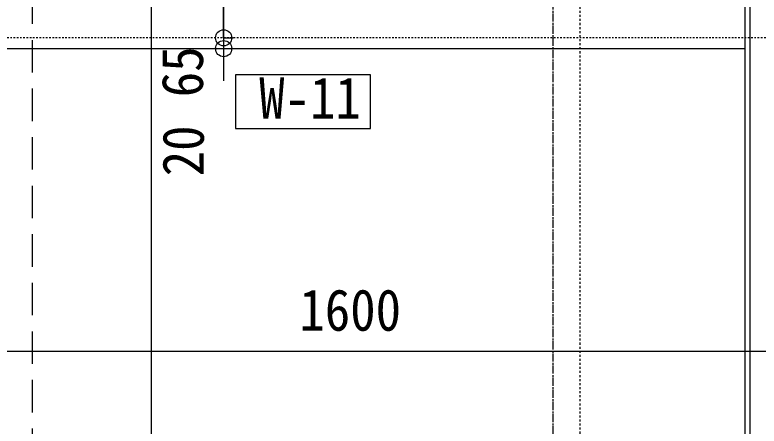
# Model space of a CAD drawing. Units: millimetres at full size, sheet at 1:30. Extents: x -17796 to 21385, y -23279 to 7734.
# Drawn here: x -10562 to -9182, y 2213 to 2975 of the extents above; entities that cross this region are included whole.
import ezdxf
from ezdxf.enums import TextEntityAlignment as Align

# ---------------------------------------------------------------- set-up
doc = ezdxf.new("R2010")
doc.units = ezdxf.units.MM
doc.header["$LTSCALE"] = 30
for name, pattern in [('DASHED2', [3, 2, -1]), ('USER11', [0.25, 0.125, -0.125]), ('USER7', [0.2, 0.1, -0.1]), ('USER8', [0.75, 0.5, -0.25])]:
    doc.linetypes.add(name, pattern=pattern)
for name, color, linetype, lineweight in [('0-1_(W)電灯', 253, 'Continuous', 18), ('0-C_0_4P', 4, 'Continuous', 18), ('1-C_鋼製建具', 253, 'USER8', 18), ('E-B_ﾊｯﾁﾝｸﾞ', 5, 'Continuous', 9)]:
    doc.layers.add(name, color=color, linetype=linetype, lineweight=lineweight)
doc.styles.add('ＭＳ ゴシック', font='')
doc.styles.get('ＭＳ ゴシック').set_extended_font_data('MS Gothic')

msp = doc.modelspace()

# ---------------------------------------------------------------- linework, layer by layer
at = {"layer": '0-1_(W)電灯', "color": 3, "linetype": 'USER11'}
for p, q in [((-9564.72, 3297.42), (-9564.72, -4087.58)), ((-9514.72, 3297.42), (-9514.72, -4087.58))]:
    msp.add_line(p, q, dxfattribs=at)
at = {"layer": '0-1_(W)電灯', "color": 6}
for p, q in [((-10309.38, 3052.42), (-10309.38, -487.58)), ((-11373.72, 2912.42), (-9208.72, 2912.42)), ((-9169.72, 2351.22), (-10709.72, 2351.22))]:
    msp.add_line(p, q, dxfattribs=at)
at = {"layer": '0-1_(W)電灯', "color": 7}
for p, q in [((-10175.07, 2997.42), (-10175.07, 2967.42)), ((-10175.07, 2932.42), (-10175.07, 2962.42)), ((-10175.07, 2932.42), (-10175.07, 2902.42)), ((-10175.07, 2912.42), (-10175.07, 2882.42))]:
    msp.add_line(p, q, dxfattribs=at)
at = {"layer": '0-1_(W)電灯', "color": 171}
for p, q in [((-10175.07, 2962.42), (-10175.07, 2992.42)), ((-10175.07, 2967.42), (-10175.07, 2937.42)), ((-10175.07, 2932.42), (-10157.57, 2932.42)), ((-10175.07, 2932.42), (-10175.07, 2912.42)), ((-10175.07, 2912.42), (-10157.57, 2912.42)), ((-10175.07, 2902.42), (-10175.07, 2872.42)), ((-10175.07, 2882.42), (-10175.07, 2852.42))]:
    msp.add_line(p, q, dxfattribs=at)
msp.add_lwpolyline([(-10175.07, 2997.42), (-10175.07, 2932.42), (-10157.57, 2932.42)], dxfattribs=at)
at = {"layer": '0-1_(W)電灯', "color": 4, "linetype": 'USER7'}
msp.add_lwpolyline([(-9139.72, 2932.42), (-10864.72, 2932.42), (-11373.72, 2932.42)], dxfattribs=at)
at = {"layer": '0-1_(W)電灯', "color": 2}
msp.add_lwpolyline([(-10153.02, 2764.12), (-9903.02, 2764.12), (-9903.02, 2864.12), (-10153.02, 2864.12)], close=True, dxfattribs=at)
at = {"layer": '0-1_(W)電灯', "color": 7}
for centre in [(-10175.07, 2932.42), (-10175.07, 2932.42), (-10175.07, 2912.42)]:
    msp.add_circle(centre, 15, dxfattribs=at)
at = {"layer": '0-C_0_4P'}
for p, q in [((-9208.72, 3432.42), (-9208.72, -4117.58)), ((-9199.22, 3432.42), (-9199.22, -4117.58))]:
    msp.add_line(p, q, dxfattribs=at)
at = {"layer": '1-C_鋼製建具'}
msp.add_line((-9564.72, 3382.42), (-9564.72, -4117.58), dxfattribs=at)
at = {"layer": 'E-B_ﾊｯﾁﾝｸﾞ', "linetype": 'DASHED2'}
msp.add_line((-10529.73, 2058.22), (-10529.73, 3298.06), dxfattribs=at)

# ---------------------------------------------------------------- texts
at = {"layer": '0-1_(W)電灯', "color": 9, "style": 'ＭＳ ゴシック', "width": 0.9}
for s, p in [('65', (-10190.27, 2822.28)), ('20', (-10188.77, 2675.73))]:
    msp.add_text(s, height=76.97, rotation=90, dxfattribs=at).set_placement(p, align=Align.BOTTOM_LEFT)
at = {"layer": '0-1_(W)電灯', "color": 2, "style": 'ＭＳ ゴシック', "width": 0.9}
msp.add_text('W-11', height=76.97, dxfattribs=at).set_placement((-10109.16, 2759.31), align=Align.BOTTOM_LEFT)
at = {"layer": '0-1_(W)電灯', "color": 9, "style": 'ＭＳ ゴシック', "width": 0.9}
msp.add_text('1600', height=76.97, dxfattribs=at).set_placement((-10034.58, 2366.42), align=Align.BOTTOM_LEFT)

doc.saveas('drawing.dxf')
